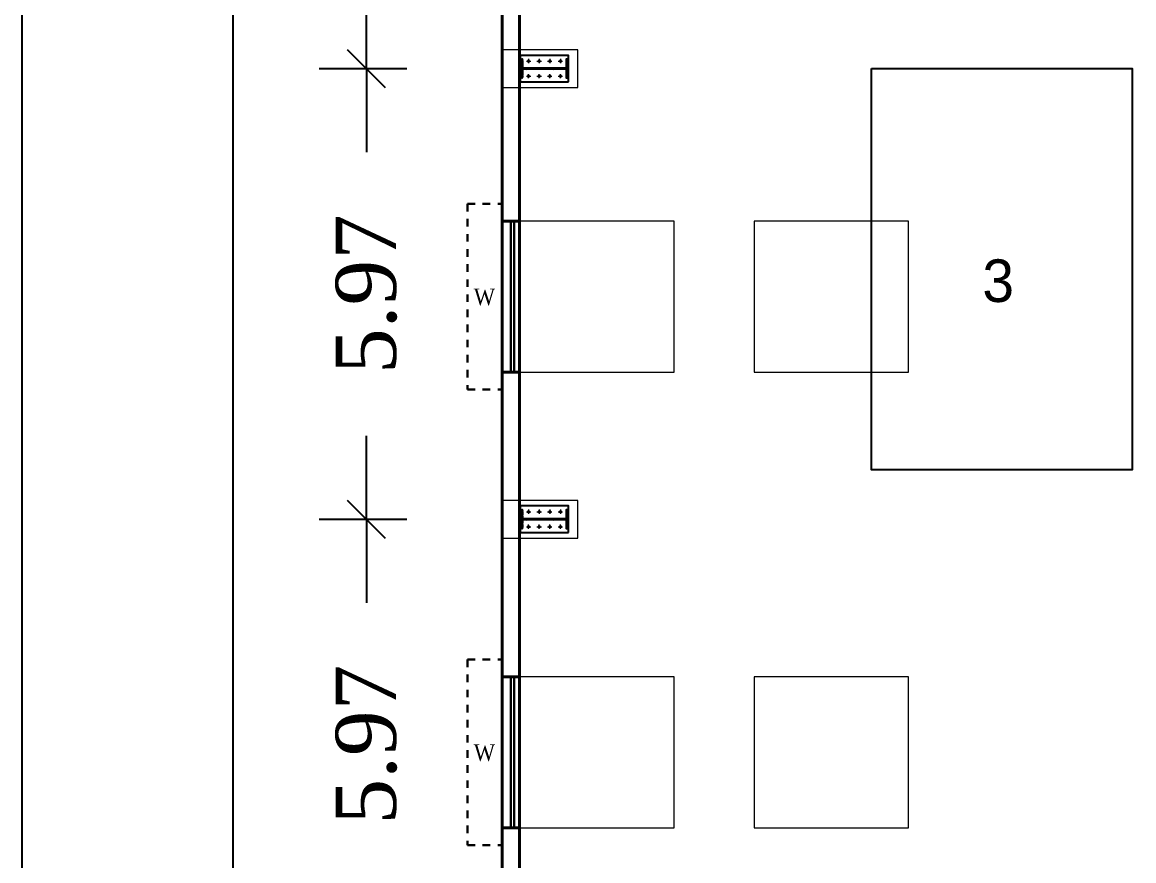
# Model space of a CAD drawing. Header units: metres. Extents: x 98347 to 98865, y -7394 to -7177.
# Drawn here: x 98526.76 to 98541.48, y -7365.95 to -7354.85 of the extents above; entities that cross this region are included whole.
import ezdxf

# ---------------------------------------------------------------- set-up
doc = ezdxf.new("R2010")
doc.units = ezdxf.units.M
doc.header["$LTSCALE"] = 0.5
doc.header["$MEASUREMENT"] = 0
doc.header["$PDMODE"] = 66
doc.linetypes.add('HIDDEN', pattern=[0.375, 0.25, -0.125])
doc.linetypes.add('PHANTOM2', pattern=[1.25, 0.625, -0.125, 0.125, -0.125, 0.125, -0.125])
doc.layers.get('0').update_dxf_attribs({"color": 30, "lineweight": 40})
for name, color, linetype in [('BLK_1_COVERED_AREA', 140, 'Continuous'), ('BLK_1_FLR_0_BLT_UP_AREA', 1, 'Continuous'), ('BLK_1_FLR_0_CARPET_AREA', 45, 'Continuous'), ('BLK_1_FLR_0_REGULAR_ROOM_1', 4, 'Continuous'), ('PDF2_Geometry', 7, 'Continuous')]:
    doc.layers.add(name, color=color, linetype=linetype)
for name, color, linetype, lineweight in [('BLK_1_FLR_0_ROOM_1_LIGHT_VENTILATION_1', 4, 'Continuous', 15), ('DIM', 5, 'Continuous', 25), ('STAIR', 120, 'HIDDEN', 30), ('TEXT', 11, 'Continuous', 30), ('WINDOW', 3, 'Continuous', 30), ('WORKSHOP_AREA', 5, 'Continuous', 25)]:
    doc.layers.add(name, color=color, linetype=linetype, lineweight=lineweight)
doc.styles.add('15', font='times.ttf', dxfattribs={"width": 0.9, "height": 1.5})
doc.styles.add('DIM', font='times.ttf')
doc.styles.get("Standard").update_dxf_attribs({"font": 'times.ttf'})
doc.styles.add('YS TEXT', font='GOTHIC.TTF', dxfattribs={"width": 0.8})
doc.dimstyles.new('Standard$0', dxfattribs={"dimtxt": 0.08, "dimasz": 0.05, "dimexe": 0.02, "dimexo": 0.05, "dimgap": 0.09, "dimtad": 0, "dimtih": 1, "dimtoh": 1, "dimzin": 0, "dimdsep": 46, "dimtxsty": 'Standard', "dimcen": 0.09, "dimclrd": 7, "dimclre": 7, "dimclrt": 7, "dimadec": 0, "dimazin": 0, "dimtfac": 1, "dimtofl": 0, "dimtmove": 0, "dimatfit": 3, "dimfxl": 0, "dimtolj": 1, "dimtzin": 0, "dimarcsym": 0})

# ---------------------------------------------------------------- blocks, each defined once
blk = doc.blocks.new('_Oblique')
at = {"color": 0, "linetype": 'ByBlock', "lineweight": -2}
blk.add_line((-0.5, -0.5), (0.5, 0.5), dxfattribs=at)
blk = doc.blocks.new('*D57')
at = {"layer": 'Defpoints', "color": 0}
for p in [(98531.32, -7361.428), (98532.355, -7361.428), (98532.355, -7367.394)]:
    blk.add_point(p, dxfattribs=at)
at = {"layer": 'DIM', "color": 4, "lineweight": -2}
for p, q in [((98531.855, -7361.428), (98530.695, -7361.428)), ((98531.32, -7361.428), (98531.32, -7362.532)), ((98531.32, -7367.394), (98531.32, -7366.29)), ((98531.855, -7367.394), (98530.695, -7367.394))]:
    blk.add_line(p, q, dxfattribs=at)
at = {"layer": 'DIM', "color": 4, "lineweight": -2, "xscale": 0.5, "yscale": 0.5, "zscale": 0.5}
for p, rotation in [((98531.32, -7361.428), 90), ((98531.32, -7367.394), 270)]:
    blk.add_blockref('_Oblique', p, dxfattribs=dict(at, rotation=rotation))
at = {"layer": 'DIM', "insert": (98531.32, -7364.411), "char_height": 0.8, "attachment_point": 5, "rotation": 90, "style": 'DIM'}
blk.add_mtext('\\A1;5.97', dxfattribs=at)
blk = doc.blocks.new('*D58')
at = {"layer": 'Defpoints', "color": 0}
for p in [(98531.32, -7355.462), (98532.355, -7355.462), (98532.355, -7361.428)]:
    blk.add_point(p, dxfattribs=at)
at = {"layer": 'DIM', "color": 4, "lineweight": -2}
for p, q in [((98531.855, -7355.462), (98530.695, -7355.462)), ((98531.32, -7355.462), (98531.32, -7356.566)), ((98531.32, -7361.428), (98531.32, -7360.324)), ((98531.855, -7361.428), (98530.695, -7361.428))]:
    blk.add_line(p, q, dxfattribs=at)
at = {"layer": 'DIM', "color": 4, "lineweight": -2, "xscale": 0.5, "yscale": 0.5, "zscale": 0.5}
for p, rotation in [((98531.32, -7355.462), 90), ((98531.32, -7361.428), 270)]:
    blk.add_blockref('_Oblique', p, dxfattribs=dict(at, rotation=rotation))
at = {"layer": 'DIM', "insert": (98531.32, -7358.445), "char_height": 0.8, "attachment_point": 5, "rotation": 90, "style": 'DIM'}
blk.add_mtext('\\A1;5.97', dxfattribs=at)
blk = doc.blocks.new('*D59')
at = {"layer": 'Defpoints', "color": 0}
for p in [(98531.32, -7349.495), (98532.355, -7349.495), (98532.355, -7355.462)]:
    blk.add_point(p, dxfattribs=at)
at = {"layer": 'DIM', "color": 4, "lineweight": -2}
for p, q in [((98531.855, -7349.495), (98530.695, -7349.495)), ((98531.32, -7349.495), (98531.32, -7350.599)), ((98531.32, -7355.462), (98531.32, -7354.358)), ((98531.855, -7355.462), (98530.695, -7355.462))]:
    blk.add_line(p, q, dxfattribs=at)
at = {"layer": 'DIM', "color": 4, "lineweight": -2, "xscale": 0.5, "yscale": 0.5, "zscale": 0.5}
for p, rotation in [((98531.32, -7349.495), 90), ((98531.32, -7355.462), 270)]:
    blk.add_blockref('_Oblique', p, dxfattribs=dict(at, rotation=rotation))
at = {"layer": 'DIM', "insert": (98531.32, -7352.478), "char_height": 0.8, "attachment_point": 5, "rotation": 90, "style": 'DIM'}
blk.add_mtext('\\A1;5.97', dxfattribs=at)
blk = doc.blocks.new('*D65')
at = {"layer": 'Defpoints', "color": 0}
for p in [(98529.558, -7319.127), (98530.592, -7319.127), (98530.592, -7374.012)]:
    blk.add_point(p, dxfattribs=at)
at = {"layer": 'DIM', "color": 4, "lineweight": -2}
for p, q in [((98530.092, -7319.127), (98528.933, -7319.127)), ((98529.558, -7319.127), (98529.558, -7344.394)), ((98529.558, -7374.012), (98529.558, -7348.745)), ((98530.092, -7374.012), (98528.933, -7374.012))]:
    blk.add_line(p, q, dxfattribs=at)
at = {"layer": 'DIM', "color": 4, "lineweight": -2, "xscale": 0.5, "yscale": 0.5, "zscale": 0.5}
for p, rotation in [((98529.558, -7319.127), 90), ((98529.558, -7374.012), 270)]:
    blk.add_blockref('_Oblique', p, dxfattribs=dict(at, rotation=rotation))
at = {"layer": 'DIM', "insert": (98529.558, -7346.57), "char_height": 0.8, "attachment_point": 5, "rotation": 90, "style": 'DIM'}
blk.add_mtext('\\A1;54.89', dxfattribs=at)

msp = doc.modelspace()

# ---------------------------------------------------------------- linework, layer by layer
for p, q in [((98533.119, -7374.012), (98533.119, -7319.012)), ((98533.349, -7373.782), (98533.349, -7319.242)), ((98533.349, -7357.48), (98533.119, -7357.48)), ((98533.349, -7359.48), (98533.119, -7359.48)), ((98533.349, -7363.514), (98533.119, -7363.514)), ((98533.349, -7365.514), (98533.119, -7365.514))]:
    msp.add_line(p, q)
at = {"layer": 'BLK_1_COVERED_AREA', "color": 140}
msp.add_lwpolyline([(98533.119, -7319.012), (98568.119, -7319.012), (98568.119, -7374.012), (98533.119, -7374.012)], close=True, dxfattribs=at)
at = {"layer": 'BLK_1_FLR_0_BLT_UP_AREA', "color": 45, "lineweight": 30}
msp.add_lwpolyline([(98533.119, -7319.012), (98568.119, -7319.012), (98568.119, -7374.012), (98533.119, -7374.012)], close=True, dxfattribs=at)
at = {"layer": 'BLK_1_FLR_0_CARPET_AREA', "color": 45, "lineweight": 0}
msp.add_lwpolyline([(98533.349, -7373.782), (98567.889, -7373.782), (98567.889, -7319.242), (98533.349, -7319.242)], close=True, dxfattribs=at)
at = {"layer": 'BLK_1_FLR_0_REGULAR_ROOM_1', "color": 4, "lineweight": 0}
msp.add_lwpolyline([(98533.349, -7373.782), (98567.889, -7373.782), (98567.889, -7319.242), (98533.349, -7319.242)], close=True, dxfattribs=at)
at = {"layer": 'BLK_1_FLR_0_ROOM_1_LIGHT_VENTILATION_1'}
for points in [[(98533.349, -7359.48), (98535.394, -7359.48), (98535.394, -7357.48), (98533.349, -7357.48)], [(98536.455, -7359.48), (98538.5, -7359.48), (98538.5, -7357.48), (98536.455, -7357.48)], [(98533.349, -7365.514), (98535.394, -7365.514), (98535.394, -7363.514), (98533.349, -7363.514)], [(98536.455, -7365.514), (98538.5, -7365.514), (98538.5, -7363.514), (98536.455, -7363.514)]]:
    msp.add_lwpolyline(points, close=True, dxfattribs=at)
at = {"layer": 'DIM'}
for points in [[(98526.763, -7378.344), (98526.763, -7293.473), (98646.794, -7293.473), (98646.794, -7378.344)], [(98538.007, -7355.458), (98541.46, -7355.458), (98541.46, -7360.772), (98538.007, -7360.772)]]:
    msp.add_lwpolyline(points, close=True, dxfattribs=at)
at = {"layer": 'PDF2_Geometry', "lineweight": 20}
for points in [[(98534.12, -7355.711), (98534.12, -7355.212), (98533.119, -7355.212), (98533.119, -7355.711)], [(98534.12, -7361.677), (98534.12, -7361.179), (98533.119, -7361.179), (98533.119, -7361.677)]]:
    msp.add_lwpolyline(points, close=True, dxfattribs=at)
at = {"layer": 'PDF2_Geometry', "lineweight": 25}
for points in [[(98533.996, -7355.634), (98533.996, -7355.285), (98533.358, -7355.285), (98533.358, -7355.634)], [(98533.387, -7355.583), (98533.387, -7355.336), (98533.379, -7355.336), (98533.379, -7355.583)], [(98533.979, -7355.583), (98533.979, -7355.336), (98533.967, -7355.336), (98533.967, -7355.583)], [(98533.966, -7355.464), (98533.966, -7355.455), (98533.387, -7355.455), (98533.387, -7355.464)], [(98533.996, -7361.6), (98533.996, -7361.251), (98533.358, -7361.251), (98533.358, -7361.6)], [(98533.387, -7361.549), (98533.387, -7361.302), (98533.379, -7361.302), (98533.379, -7361.549)], [(98533.979, -7361.549), (98533.979, -7361.302), (98533.967, -7361.302), (98533.967, -7361.549)], [(98533.966, -7361.43), (98533.966, -7361.422), (98533.387, -7361.422), (98533.387, -7361.43)]]:
    msp.add_lwpolyline(points, close=True, dxfattribs=at)
at = {"layer": 'PDF2_Geometry', "lineweight": 5}
for points in [[(98533.374, -7355.34), (98533.378, -7355.344)], [(98533.374, -7355.349), (98533.378, -7355.353)], [(98533.374, -7355.357), (98533.378, -7355.361)], [(98533.374, -7355.366), (98533.378, -7355.37)], [(98533.378, -7355.336), (98533.378, -7355.332)], [(98533.387, -7355.336), (98533.396, -7355.344)], [(98533.387, -7355.344), (98533.396, -7355.353)], [(98533.387, -7355.357), (98533.396, -7355.361)], [(98533.387, -7355.366), (98533.396, -7355.37)], [(98533.442, -7355.361), (98533.497, -7355.361)], [(98533.455, -7355.366), (98533.472, -7355.349), (98533.455, -7355.361)], [(98533.455, -7355.357), (98533.464, -7355.349)], [(98533.481, -7355.353), (98533.459, -7355.37), (98533.476, -7355.349)], [(98533.468, -7355.374), (98533.481, -7355.357), (98533.464, -7355.37)], [(98533.468, -7355.332), (98533.468, -7355.387)], [(98533.472, -7355.374), (98533.481, -7355.366)], [(98533.579, -7355.361), (98533.638, -7355.361)], [(98533.596, -7355.366), (98533.612, -7355.349)], [(98533.596, -7355.361), (98533.608, -7355.349)], [(98533.596, -7355.357), (98533.604, -7355.349)], [(98533.617, -7355.353), (98533.6, -7355.37), (98533.617, -7355.349)], [(98533.608, -7355.374), (98533.621, -7355.357), (98533.604, -7355.37)], [(98533.608, -7355.332), (98533.608, -7355.387)], [(98533.612, -7355.374), (98533.621, -7355.366)], [(98533.719, -7355.361), (98533.775, -7355.361)], [(98533.736, -7355.366), (98533.753, -7355.349)], [(98533.736, -7355.361), (98533.749, -7355.349)], [(98533.736, -7355.357), (98533.744, -7355.349)], [(98533.758, -7355.353), (98533.74, -7355.37), (98533.758, -7355.349)], [(98533.749, -7355.374), (98533.762, -7355.357), (98533.744, -7355.37)], [(98533.749, -7355.332), (98533.749, -7355.387)], [(98533.753, -7355.374), (98533.762, -7355.366)], [(98533.859, -7355.361), (98533.915, -7355.361)], [(98533.877, -7355.37), (98533.894, -7355.349), (98533.877, -7355.366)], [(98533.877, -7355.361), (98533.89, -7355.349)], [(98533.877, -7355.357), (98533.886, -7355.349)], [(98533.881, -7355.37), (98533.898, -7355.353)], [(98533.886, -7355.374), (98533.903, -7355.357)], [(98533.886, -7355.37), (98533.898, -7355.357)], [(98533.89, -7355.332), (98533.89, -7355.387)], [(98533.894, -7355.374), (98533.898, -7355.366)], [(98533.962, -7355.34), (98533.966, -7355.344)], [(98533.962, -7355.349), (98533.966, -7355.353)], [(98533.962, -7355.357), (98533.966, -7355.361)], [(98533.962, -7355.366), (98533.966, -7355.37)], [(98533.979, -7355.336), (98533.983, -7355.34)], [(98533.979, -7355.344), (98533.983, -7355.349)], [(98533.979, -7355.353), (98533.983, -7355.357)], [(98533.979, -7355.361), (98533.983, -7355.366)], [(98533.979, -7355.37), (98533.983, -7355.374)], [(98533.596, -7355.459), (98533.344, -7355.459)], [(98533.374, -7355.374), (98533.378, -7355.379)], [(98533.374, -7355.383), (98533.378, -7355.391)], [(98533.374, -7355.391), (98533.378, -7355.4)], [(98533.374, -7355.404), (98533.378, -7355.408)], [(98533.374, -7355.413), (98533.378, -7355.417)], [(98533.374, -7355.421), (98533.378, -7355.425)], [(98533.374, -7355.43), (98533.378, -7355.434)], [(98533.374, -7355.438), (98533.378, -7355.442)], [(98533.374, -7355.447), (98533.378, -7355.451)], [(98533.374, -7355.455), (98533.378, -7355.459)], [(98533.374, -7355.464), (98533.378, -7355.468)], [(98533.374, -7355.472), (98533.378, -7355.476)], [(98533.374, -7355.481), (98533.378, -7355.485)], [(98533.374, -7355.489), (98533.378, -7355.493)], [(98533.374, -7355.498), (98533.378, -7355.506)], [(98533.374, -7355.506), (98533.378, -7355.515)], [(98533.374, -7355.515), (98533.378, -7355.523)], [(98533.387, -7355.374), (98533.396, -7355.379)], [(98533.387, -7355.383), (98533.396, -7355.387)], [(98533.387, -7355.391), (98533.396, -7355.396)], [(98533.387, -7355.4), (98533.396, -7355.404)], [(98533.387, -7355.408), (98533.396, -7355.413)], [(98533.387, -7355.417), (98533.396, -7355.421)], [(98533.387, -7355.425), (98533.396, -7355.43)], [(98533.387, -7355.434), (98533.396, -7355.438)], [(98533.387, -7355.442), (98533.396, -7355.447)], [(98533.396, -7355.468), (98533.391, -7355.464), (98533.387, -7355.468), (98533.396, -7355.476)], [(98533.387, -7355.481), (98533.396, -7355.485)], [(98533.387, -7355.489), (98533.396, -7355.493)], [(98533.387, -7355.498), (98533.396, -7355.502)], [(98533.387, -7355.506), (98533.396, -7355.511)], [(98533.387, -7355.515), (98533.396, -7355.519)], [(98533.396, -7355.451), (98533.4, -7355.455)], [(98533.396, -7355.472), (98533.4, -7355.464)], [(98533.404, -7355.451), (98533.409, -7355.455)], [(98533.404, -7355.472), (98533.409, -7355.464)], [(98533.413, -7355.451), (98533.417, -7355.455)], [(98533.413, -7355.472), (98533.417, -7355.464)], [(98533.421, -7355.451), (98533.426, -7355.455)], [(98533.421, -7355.472), (98533.426, -7355.464)], [(98533.43, -7355.451), (98533.434, -7355.455)], [(98533.43, -7355.472), (98533.434, -7355.464)], [(98533.438, -7355.451), (98533.447, -7355.455)], [(98533.438, -7355.472), (98533.447, -7355.464)], [(98533.447, -7355.451), (98533.455, -7355.455)], [(98533.447, -7355.472), (98533.455, -7355.464)], [(98533.459, -7355.451), (98533.464, -7355.455)], [(98533.459, -7355.472), (98533.464, -7355.464)], [(98533.468, -7355.451), (98533.472, -7355.455)], [(98533.468, -7355.472), (98533.472, -7355.464)], [(98533.476, -7355.451), (98533.481, -7355.455)], [(98533.476, -7355.472), (98533.481, -7355.464)], [(98533.485, -7355.451), (98533.489, -7355.455)], [(98533.485, -7355.472), (98533.489, -7355.464)], [(98533.493, -7355.451), (98533.497, -7355.455)], [(98533.493, -7355.472), (98533.497, -7355.464)], [(98533.502, -7355.451), (98533.506, -7355.455)], [(98533.502, -7355.472), (98533.506, -7355.464)], [(98533.51, -7355.451), (98533.515, -7355.455)], [(98533.51, -7355.472), (98533.515, -7355.464)], [(98533.519, -7355.451), (98533.524, -7355.455)], [(98533.519, -7355.472), (98533.524, -7355.464)], [(98533.528, -7355.451), (98533.532, -7355.455)], [(98533.528, -7355.472), (98533.532, -7355.464)], [(98533.536, -7355.451), (98533.541, -7355.455)], [(98533.536, -7355.472), (98533.541, -7355.464)], [(98533.545, -7355.451), (98533.549, -7355.455)], [(98533.545, -7355.472), (98533.549, -7355.464)], [(98533.553, -7355.451), (98533.558, -7355.455)], [(98533.553, -7355.472), (98533.558, -7355.464)], [(98533.562, -7355.451), (98533.57, -7355.455)], [(98533.562, -7355.472), (98533.57, -7355.464)], [(98533.57, -7355.451), (98533.579, -7355.455)], [(98533.57, -7355.472), (98533.579, -7355.464)], [(98533.583, -7355.451), (98533.587, -7355.455)], [(98533.583, -7355.472), (98533.587, -7355.464)], [(98533.591, -7355.451), (98533.596, -7355.455)], [(98533.591, -7355.472), (98533.596, -7355.464)], [(98533.6, -7355.451), (98533.604, -7355.455)], [(98533.6, -7355.472), (98533.604, -7355.464)], [(98533.608, -7355.451), (98533.612, -7355.455)], [(98533.608, -7355.472), (98533.612, -7355.464)], [(98533.617, -7355.451), (98533.621, -7355.455)], [(98533.617, -7355.472), (98533.617, -7355.468), (98533.621, -7355.464)], [(98533.625, -7355.451), (98533.63, -7355.455)], [(98533.625, -7355.472), (98533.63, -7355.464)], [(98533.634, -7355.451), (98533.638, -7355.455)], [(98533.634, -7355.472), (98533.638, -7355.464)], [(98533.643, -7355.451), (98533.647, -7355.455)], [(98533.643, -7355.472), (98533.647, -7355.464)], [(98533.651, -7355.451), (98533.656, -7355.455)], [(98533.651, -7355.472), (98533.656, -7355.464)], [(98533.66, -7355.451), (98533.664, -7355.455)], [(98533.66, -7355.472), (98533.664, -7355.464)], [(98533.668, -7355.451), (98533.673, -7355.455)], [(98533.668, -7355.472), (98533.673, -7355.464)], [(98533.677, -7355.451), (98533.685, -7355.455)], [(98533.677, -7355.472), (98533.685, -7355.464)], [(98533.685, -7355.451), (98533.694, -7355.455)], [(98533.685, -7355.472), (98533.694, -7355.464)], [(98533.694, -7355.451), (98533.702, -7355.455)], [(98533.694, -7355.472), (98533.702, -7355.464)], [(98533.706, -7355.451), (98533.711, -7355.455)], [(98533.706, -7355.472), (98533.711, -7355.464)], [(98533.715, -7355.451), (98533.719, -7355.455)], [(98533.715, -7355.472), (98533.719, -7355.464)], [(98533.723, -7355.451), (98533.727, -7355.455)], [(98533.723, -7355.472), (98533.727, -7355.464)], [(98533.732, -7355.451), (98533.736, -7355.455)], [(98533.732, -7355.472), (98533.736, -7355.464)], [(98533.74, -7355.451), (98533.744, -7355.455)], [(98533.74, -7355.472), (98533.744, -7355.464)], [(98533.749, -7355.451), (98533.753, -7355.455)], [(98533.749, -7355.472), (98533.753, -7355.464)], [(98533.758, -7355.451), (98533.762, -7355.455)], [(98533.758, -7355.472), (98533.762, -7355.464)], [(98533.766, -7355.451), (98533.771, -7355.455)], [(98533.766, -7355.472), (98533.771, -7355.464)], [(98533.775, -7355.451), (98533.779, -7355.455)], [(98533.775, -7355.472), (98533.779, -7355.464)], [(98533.783, -7355.451), (98533.788, -7355.455)], [(98533.783, -7355.472), (98533.788, -7355.464)], [(98533.792, -7355.451), (98533.796, -7355.455)], [(98533.792, -7355.472), (98533.796, -7355.464)], [(98533.8, -7355.451), (98533.809, -7355.455)], [(98533.8, -7355.472), (98533.809, -7355.464)], [(98533.809, -7355.451), (98533.817, -7355.455)], [(98533.809, -7355.472), (98533.817, -7355.464)], [(98533.821, -7355.451), (98533.826, -7355.455)], [(98533.821, -7355.472), (98533.826, -7355.464)], [(98533.83, -7355.451), (98533.834, -7355.455)], [(98533.83, -7355.472), (98533.834, -7355.464)], [(98533.838, -7355.451), (98533.843, -7355.455)], [(98533.838, -7355.472), (98533.843, -7355.464)], [(98533.847, -7355.451), (98533.851, -7355.455)], [(98533.847, -7355.472), (98533.851, -7355.464)], [(98533.855, -7355.451), (98533.859, -7355.455)], [(98533.855, -7355.472), (98533.859, -7355.464)], [(98533.864, -7355.451), (98533.868, -7355.455)], [(98533.864, -7355.472), (98533.868, -7355.464)], [(98533.872, -7355.451), (98533.877, -7355.455)], [(98533.872, -7355.472), (98533.877, -7355.464)], [(98533.881, -7355.451), (98533.886, -7355.455)], [(98533.881, -7355.472), (98533.886, -7355.464)], [(98533.89, -7355.451), (98533.894, -7355.455)], [(98533.89, -7355.472), (98533.894, -7355.464)], [(98533.898, -7355.451), (98533.903, -7355.455)], [(98533.898, -7355.472), (98533.903, -7355.464)], [(98533.907, -7355.451), (98533.911, -7355.455)], [(98533.907, -7355.472), (98533.911, -7355.464)], [(98533.915, -7355.451), (98533.92, -7355.455)], [(98533.915, -7355.472), (98533.92, -7355.464)], [(98533.924, -7355.451), (98533.932, -7355.455)], [(98533.924, -7355.472), (98533.932, -7355.464)], [(98533.932, -7355.451), (98533.941, -7355.455)], [(98533.932, -7355.472), (98533.941, -7355.464)], [(98533.945, -7355.451), (98533.949, -7355.455)], [(98533.945, -7355.472), (98533.949, -7355.464)], [(98533.953, -7355.451), (98533.958, -7355.455)], [(98533.953, -7355.472), (98533.958, -7355.464)], [(98533.962, -7355.374), (98533.966, -7355.379)], [(98533.962, -7355.383), (98533.966, -7355.387)], [(98533.962, -7355.391), (98533.966, -7355.396)], [(98533.962, -7355.4), (98533.966, -7355.404)], [(98533.962, -7355.408), (98533.966, -7355.413)], [(98533.962, -7355.417), (98533.966, -7355.421)], [(98533.962, -7355.425), (98533.966, -7355.43)], [(98533.962, -7355.434), (98533.966, -7355.442)], [(98533.962, -7355.442), (98533.966, -7355.451)], [(98533.962, -7355.455), (98533.962, -7355.451), (98533.966, -7355.455)], [(98533.966, -7355.468), (98533.966, -7355.464), (98533.962, -7355.472), (98533.966, -7355.476)], [(98533.962, -7355.481), (98533.966, -7355.485)], [(98533.962, -7355.489), (98533.966, -7355.493)], [(98533.962, -7355.498), (98533.966, -7355.502)], [(98533.962, -7355.506), (98533.966, -7355.511)], [(98533.962, -7355.515), (98533.966, -7355.519)], [(98533.979, -7355.379), (98533.983, -7355.383)], [(98533.979, -7355.387), (98533.983, -7355.396)], [(98533.979, -7355.396), (98533.983, -7355.404)], [(98533.979, -7355.408), (98533.983, -7355.413)], [(98533.979, -7355.417), (98533.983, -7355.421)], [(98533.979, -7355.425), (98533.983, -7355.43)], [(98533.979, -7355.434), (98533.983, -7355.438)], [(98533.979, -7355.442), (98533.983, -7355.447)], [(98533.979, -7355.451), (98533.983, -7355.455)], [(98533.979, -7355.459), (98533.983, -7355.464)], [(98533.979, -7355.468), (98533.983, -7355.472)], [(98533.979, -7355.476), (98533.983, -7355.481)], [(98533.979, -7355.485), (98533.983, -7355.489)], [(98533.979, -7355.493), (98533.983, -7355.498)], [(98533.979, -7355.502), (98533.983, -7355.506)], [(98533.979, -7355.511), (98533.983, -7355.519)], [(98533.374, -7355.528), (98533.378, -7355.532)], [(98533.374, -7355.536), (98533.378, -7355.54)], [(98533.374, -7355.545), (98533.378, -7355.549)], [(98533.374, -7355.553), (98533.378, -7355.557)], [(98533.374, -7355.562), (98533.378, -7355.566)], [(98533.374, -7355.57), (98533.378, -7355.574)], [(98533.374, -7355.579), (98533.378, -7355.583)], [(98533.387, -7355.523), (98533.396, -7355.528)], [(98533.387, -7355.532), (98533.396, -7355.536)], [(98533.387, -7355.54), (98533.396, -7355.545)], [(98533.387, -7355.549), (98533.396, -7355.553)], [(98533.387, -7355.557), (98533.396, -7355.562)], [(98533.387, -7355.566), (98533.396, -7355.57)], [(98533.387, -7355.574), (98533.396, -7355.583)], [(98533.387, -7355.583), (98533.387, -7355.579)], [(98533.442, -7355.562), (98533.497, -7355.562)], [(98533.455, -7355.566), (98533.472, -7355.549), (98533.455, -7355.562)], [(98533.455, -7355.557), (98533.464, -7355.549)], [(98533.459, -7355.566), (98533.476, -7355.549)], [(98533.459, -7355.57), (98533.481, -7355.553)], [(98533.468, -7355.574), (98533.481, -7355.557), (98533.464, -7355.57)], [(98533.468, -7355.587), (98533.468, -7355.532)], [(98533.472, -7355.57), (98533.481, -7355.566)], [(98533.579, -7355.562), (98533.638, -7355.562)], [(98533.596, -7355.566), (98533.612, -7355.549)], [(98533.596, -7355.562), (98533.608, -7355.549)], [(98533.596, -7355.557), (98533.604, -7355.549)], [(98533.6, -7355.566), (98533.617, -7355.549)], [(98533.6, -7355.57), (98533.617, -7355.553)], [(98533.608, -7355.574), (98533.621, -7355.557), (98533.604, -7355.57)], [(98533.608, -7355.587), (98533.608, -7355.532)], [(98533.612, -7355.57), (98533.621, -7355.566)], [(98533.719, -7355.562), (98533.775, -7355.562)], [(98533.736, -7355.566), (98533.753, -7355.549)], [(98533.736, -7355.562), (98533.749, -7355.549)], [(98533.736, -7355.557), (98533.744, -7355.549)], [(98533.74, -7355.566), (98533.758, -7355.549)], [(98533.74, -7355.57), (98533.758, -7355.553)], [(98533.749, -7355.574), (98533.762, -7355.557), (98533.744, -7355.57)], [(98533.749, -7355.587), (98533.749, -7355.532)], [(98533.753, -7355.57), (98533.762, -7355.566)], [(98533.859, -7355.562), (98533.915, -7355.562)], [(98533.877, -7355.566), (98533.894, -7355.549), (98533.877, -7355.566)], [(98533.877, -7355.562), (98533.89, -7355.549)], [(98533.877, -7355.557), (98533.886, -7355.549)], [(98533.881, -7355.57), (98533.898, -7355.553)], [(98533.886, -7355.574), (98533.903, -7355.557)], [(98533.886, -7355.57), (98533.898, -7355.557)], [(98533.89, -7355.587), (98533.89, -7355.532)], [(98533.894, -7355.57), (98533.898, -7355.566)], [(98533.962, -7355.523), (98533.966, -7355.528)], [(98533.962, -7355.532), (98533.966, -7355.536)], [(98533.962, -7355.54), (98533.966, -7355.545)], [(98533.962, -7355.549), (98533.966, -7355.553)], [(98533.962, -7355.557), (98533.966, -7355.566)], [(98533.962, -7355.566), (98533.966, -7355.574)], [(98533.962, -7355.579), (98533.966, -7355.583)], [(98533.979, -7355.519), (98533.983, -7355.528)], [(98533.979, -7355.532), (98533.983, -7355.536)], [(98533.979, -7355.54), (98533.983, -7355.545)], [(98533.979, -7355.549), (98533.983, -7355.553)], [(98533.979, -7355.557), (98533.983, -7355.562)], [(98533.979, -7355.566), (98533.983, -7355.57)], [(98533.979, -7355.574), (98533.983, -7355.579)], [(98533.979, -7355.583), (98533.979, -7355.579)], [(98533.374, -7361.307), (98533.378, -7361.311)], [(98533.374, -7361.315), (98533.378, -7361.319)], [(98533.374, -7361.324), (98533.378, -7361.328)], [(98533.374, -7361.332), (98533.378, -7361.336)], [(98533.374, -7361.341), (98533.378, -7361.345)], [(98533.374, -7361.349), (98533.378, -7361.358)], [(98533.374, -7361.358), (98533.378, -7361.366)], [(98533.374, -7361.37), (98533.378, -7361.375)], [(98533.374, -7361.379), (98533.378, -7361.383)], [(98533.374, -7361.387), (98533.378, -7361.392)], [(98533.374, -7361.396), (98533.378, -7361.4)], [(98533.374, -7361.404), (98533.378, -7361.409)], [(98533.378, -7361.302), (98533.378, -7361.298)], [(98533.387, -7361.302), (98533.396, -7361.311)], [(98533.387, -7361.311), (98533.396, -7361.319)], [(98533.387, -7361.324), (98533.396, -7361.328)], [(98533.387, -7361.332), (98533.396, -7361.336)], [(98533.387, -7361.341), (98533.396, -7361.345)], [(98533.387, -7361.349), (98533.396, -7361.353)], [(98533.387, -7361.358), (98533.396, -7361.362)], [(98533.387, -7361.366), (98533.396, -7361.37)], [(98533.387, -7361.375), (98533.396, -7361.379)], [(98533.387, -7361.383), (98533.396, -7361.387)], [(98533.387, -7361.392), (98533.396, -7361.396)], [(98533.387, -7361.4), (98533.396, -7361.404)], [(98533.442, -7361.328), (98533.497, -7361.328)], [(98533.455, -7361.332), (98533.472, -7361.315), (98533.455, -7361.328)], [(98533.455, -7361.324), (98533.464, -7361.315)], [(98533.481, -7361.319), (98533.459, -7361.336), (98533.476, -7361.315)], [(98533.468, -7361.341), (98533.481, -7361.324), (98533.464, -7361.336)], [(98533.468, -7361.298), (98533.468, -7361.353)], [(98533.472, -7361.341), (98533.481, -7361.332)], [(98533.579, -7361.328), (98533.638, -7361.328)], [(98533.596, -7361.332), (98533.612, -7361.315)], [(98533.596, -7361.328), (98533.608, -7361.315)], [(98533.596, -7361.324), (98533.604, -7361.315)], [(98533.617, -7361.319), (98533.6, -7361.336), (98533.617, -7361.315)], [(98533.608, -7361.341), (98533.621, -7361.324), (98533.604, -7361.336)], [(98533.608, -7361.298), (98533.608, -7361.353)], [(98533.612, -7361.341), (98533.621, -7361.332)], [(98533.719, -7361.328), (98533.775, -7361.328)], [(98533.736, -7361.332), (98533.753, -7361.315)], [(98533.736, -7361.328), (98533.749, -7361.315)], [(98533.736, -7361.324), (98533.744, -7361.315)], [(98533.758, -7361.319), (98533.74, -7361.336), (98533.758, -7361.315)], [(98533.749, -7361.341), (98533.762, -7361.324), (98533.744, -7361.336)], [(98533.749, -7361.298), (98533.749, -7361.353)], [(98533.753, -7361.341), (98533.762, -7361.332)], [(98533.859, -7361.328), (98533.915, -7361.328)], [(98533.877, -7361.336), (98533.894, -7361.315), (98533.877, -7361.332)], [(98533.877, -7361.328), (98533.89, -7361.315)], [(98533.877, -7361.324), (98533.886, -7361.315)], [(98533.881, -7361.336), (98533.898, -7361.319)], [(98533.886, -7361.341), (98533.903, -7361.324)], [(98533.886, -7361.336), (98533.898, -7361.324)], [(98533.89, -7361.298), (98533.89, -7361.353)], [(98533.894, -7361.341), (98533.898, -7361.332)], [(98533.962, -7361.307), (98533.966, -7361.311)], [(98533.962, -7361.315), (98533.966, -7361.319)], [(98533.962, -7361.324), (98533.966, -7361.328)], [(98533.962, -7361.332), (98533.966, -7361.336)], [(98533.962, -7361.341), (98533.966, -7361.345)], [(98533.962, -7361.349), (98533.966, -7361.353)], [(98533.962, -7361.358), (98533.966, -7361.362)], [(98533.962, -7361.366), (98533.966, -7361.37)], [(98533.962, -7361.375), (98533.966, -7361.379)], [(98533.962, -7361.383), (98533.966, -7361.387)], [(98533.962, -7361.392), (98533.966, -7361.396)], [(98533.962, -7361.4), (98533.966, -7361.409)], [(98533.979, -7361.302), (98533.983, -7361.307)], [(98533.979, -7361.311), (98533.983, -7361.315)], [(98533.979, -7361.319), (98533.983, -7361.324)], [(98533.979, -7361.328), (98533.983, -7361.332)], [(98533.979, -7361.336), (98533.983, -7361.341)], [(98533.979, -7361.345), (98533.983, -7361.349)], [(98533.979, -7361.353), (98533.983, -7361.362)], [(98533.979, -7361.362), (98533.983, -7361.37)], [(98533.979, -7361.375), (98533.983, -7361.379)], [(98533.979, -7361.383), (98533.983, -7361.387)], [(98533.979, -7361.392), (98533.983, -7361.396)], [(98533.979, -7361.4), (98533.983, -7361.404)], [(98533.596, -7361.426), (98533.344, -7361.426)], [(98533.374, -7361.413), (98533.378, -7361.417)], [(98533.374, -7361.421), (98533.378, -7361.426)], [(98533.374, -7361.43), (98533.378, -7361.434)], [(98533.374, -7361.439), (98533.378, -7361.443)], [(98533.374, -7361.447), (98533.378, -7361.451)], [(98533.374, -7361.456), (98533.378, -7361.46)], [(98533.374, -7361.464), (98533.378, -7361.473)], [(98533.374, -7361.473), (98533.378, -7361.481)], [(98533.374, -7361.481), (98533.378, -7361.49)], [(98533.374, -7361.494), (98533.378, -7361.498)], [(98533.374, -7361.502), (98533.378, -7361.507)], [(98533.374, -7361.511), (98533.378, -7361.515)], [(98533.374, -7361.519), (98533.378, -7361.524)], [(98533.374, -7361.528), (98533.378, -7361.532)], [(98533.374, -7361.537), (98533.378, -7361.541)], [(98533.374, -7361.545), (98533.378, -7361.549)], [(98533.387, -7361.409), (98533.396, -7361.413)], [(98533.396, -7361.434), (98533.391, -7361.43), (98533.387, -7361.434), (98533.396, -7361.443)], [(98533.387, -7361.447), (98533.396, -7361.451)], [(98533.387, -7361.456), (98533.396, -7361.46)], [(98533.387, -7361.464), (98533.396, -7361.468)], [(98533.387, -7361.473), (98533.396, -7361.477)], [(98533.387, -7361.481), (98533.396, -7361.485)], [(98533.387, -7361.49), (98533.396, -7361.494)], [(98533.387, -7361.498), (98533.396, -7361.502)], [(98533.387, -7361.507), (98533.396, -7361.511)], [(98533.387, -7361.515), (98533.396, -7361.519)], [(98533.387, -7361.524), (98533.396, -7361.528)], [(98533.387, -7361.532), (98533.396, -7361.537)], [(98533.387, -7361.541), (98533.396, -7361.549)], [(98533.387, -7361.549), (98533.387, -7361.545)], [(98533.396, -7361.417), (98533.4, -7361.421)], [(98533.396, -7361.439), (98533.4, -7361.43)], [(98533.404, -7361.417), (98533.409, -7361.421)], [(98533.404, -7361.439), (98533.409, -7361.43)], [(98533.413, -7361.417), (98533.417, -7361.421)], [(98533.413, -7361.439), (98533.417, -7361.43)], [(98533.421, -7361.417), (98533.426, -7361.421)], [(98533.421, -7361.439), (98533.426, -7361.43)], [(98533.43, -7361.417), (98533.434, -7361.421)], [(98533.43, -7361.439), (98533.434, -7361.43)], [(98533.438, -7361.417), (98533.447, -7361.421)], [(98533.438, -7361.439), (98533.447, -7361.43)], [(98533.442, -7361.528), (98533.497, -7361.528)], [(98533.447, -7361.417), (98533.455, -7361.421)], [(98533.447, -7361.439), (98533.455, -7361.43)], [(98533.455, -7361.532), (98533.472, -7361.515), (98533.455, -7361.528)], [(98533.455, -7361.524), (98533.464, -7361.515)], [(98533.459, -7361.417), (98533.464, -7361.421)], [(98533.459, -7361.439), (98533.464, -7361.43)], [(98533.459, -7361.532), (98533.476, -7361.515)], [(98533.459, -7361.537), (98533.481, -7361.519)], [(98533.468, -7361.541), (98533.481, -7361.524), (98533.464, -7361.537)], [(98533.468, -7361.417), (98533.472, -7361.421)], [(98533.468, -7361.439), (98533.472, -7361.43)], [(98533.468, -7361.554), (98533.468, -7361.498)], [(98533.472, -7361.537), (98533.481, -7361.532)], [(98533.476, -7361.417), (98533.481, -7361.421)], [(98533.476, -7361.439), (98533.481, -7361.43)], [(98533.485, -7361.417), (98533.489, -7361.421)], [(98533.485, -7361.439), (98533.489, -7361.43)], [(98533.493, -7361.417), (98533.497, -7361.421)], [(98533.493, -7361.439), (98533.497, -7361.43)], [(98533.502, -7361.417), (98533.506, -7361.421)], [(98533.502, -7361.439), (98533.506, -7361.43)], [(98533.51, -7361.417), (98533.515, -7361.421)], [(98533.51, -7361.439), (98533.515, -7361.43)], [(98533.519, -7361.417), (98533.524, -7361.421)], [(98533.519, -7361.439), (98533.524, -7361.43)], [(98533.528, -7361.417), (98533.532, -7361.421)], [(98533.528, -7361.439), (98533.532, -7361.43)], [(98533.536, -7361.417), (98533.541, -7361.421)], [(98533.536, -7361.439), (98533.541, -7361.43)], [(98533.545, -7361.417), (98533.549, -7361.421)], [(98533.545, -7361.439), (98533.549, -7361.43)], [(98533.553, -7361.417), (98533.558, -7361.421)], [(98533.553, -7361.439), (98533.558, -7361.43)], [(98533.562, -7361.417), (98533.57, -7361.421)], [(98533.562, -7361.439), (98533.57, -7361.43)], [(98533.57, -7361.417), (98533.579, -7361.421)], [(98533.57, -7361.439), (98533.579, -7361.43)], [(98533.579, -7361.528), (98533.638, -7361.528)], [(98533.583, -7361.417), (98533.587, -7361.421)], [(98533.583, -7361.439), (98533.587, -7361.43)], [(98533.591, -7361.417), (98533.596, -7361.421)], [(98533.591, -7361.439), (98533.596, -7361.43)], [(98533.596, -7361.532), (98533.612, -7361.515)], [(98533.596, -7361.528), (98533.608, -7361.515)], [(98533.596, -7361.524), (98533.604, -7361.515)], [(98533.6, -7361.417), (98533.604, -7361.421)], [(98533.6, -7361.439), (98533.604, -7361.43)], [(98533.6, -7361.532), (98533.617, -7361.515)], [(98533.6, -7361.537), (98533.617, -7361.519)], [(98533.608, -7361.541), (98533.621, -7361.524), (98533.604, -7361.537)], [(98533.608, -7361.417), (98533.612, -7361.421)], [(98533.608, -7361.439), (98533.612, -7361.43)], [(98533.608, -7361.554), (98533.608, -7361.498)], [(98533.612, -7361.537), (98533.621, -7361.532)], [(98533.617, -7361.417), (98533.621, -7361.421)], [(98533.617, -7361.439), (98533.617, -7361.434), (98533.621, -7361.43)], [(98533.625, -7361.417), (98533.63, -7361.421)], [(98533.625, -7361.439), (98533.63, -7361.43)], [(98533.634, -7361.417), (98533.638, -7361.421)], [(98533.634, -7361.439), (98533.638, -7361.43)], [(98533.643, -7361.417), (98533.647, -7361.421)], [(98533.643, -7361.439), (98533.647, -7361.43)], [(98533.651, -7361.417), (98533.656, -7361.421)], [(98533.651, -7361.439), (98533.656, -7361.43)], [(98533.66, -7361.417), (98533.664, -7361.421)], [(98533.66, -7361.439), (98533.664, -7361.43)], [(98533.668, -7361.417), (98533.673, -7361.421)], [(98533.668, -7361.439), (98533.673, -7361.43)], [(98533.677, -7361.417), (98533.685, -7361.421)], [(98533.677, -7361.439), (98533.685, -7361.43)], [(98533.685, -7361.417), (98533.694, -7361.421)], [(98533.685, -7361.439), (98533.694, -7361.43)], [(98533.694, -7361.417), (98533.702, -7361.421)], [(98533.694, -7361.439), (98533.702, -7361.43)], [(98533.706, -7361.417), (98533.711, -7361.421)], [(98533.706, -7361.439), (98533.711, -7361.43)], [(98533.715, -7361.417), (98533.719, -7361.421)], [(98533.715, -7361.439), (98533.719, -7361.43)], [(98533.719, -7361.528), (98533.775, -7361.528)], [(98533.723, -7361.417), (98533.727, -7361.421)], [(98533.723, -7361.439), (98533.727, -7361.43)], [(98533.732, -7361.417), (98533.736, -7361.421)], [(98533.732, -7361.439), (98533.736, -7361.43)], [(98533.736, -7361.532), (98533.753, -7361.515)], [(98533.736, -7361.528), (98533.749, -7361.515)], [(98533.736, -7361.524), (98533.744, -7361.515)], [(98533.74, -7361.417), (98533.744, -7361.421)], [(98533.74, -7361.439), (98533.744, -7361.43)], [(98533.74, -7361.532), (98533.758, -7361.515)], [(98533.74, -7361.537), (98533.758, -7361.519)], [(98533.749, -7361.541), (98533.762, -7361.524), (98533.744, -7361.537)], [(98533.749, -7361.417), (98533.753, -7361.421)], [(98533.749, -7361.439), (98533.753, -7361.43)], [(98533.749, -7361.554), (98533.749, -7361.498)], [(98533.753, -7361.537), (98533.762, -7361.532)], [(98533.758, -7361.417), (98533.762, -7361.421)], [(98533.758, -7361.439), (98533.762, -7361.43)], [(98533.766, -7361.417), (98533.771, -7361.421)], [(98533.766, -7361.439), (98533.771, -7361.43)], [(98533.775, -7361.417), (98533.779, -7361.421)], [(98533.775, -7361.439), (98533.779, -7361.43)], [(98533.783, -7361.417), (98533.788, -7361.421)], [(98533.783, -7361.439), (98533.788, -7361.43)], [(98533.792, -7361.417), (98533.796, -7361.421)], [(98533.792, -7361.439), (98533.796, -7361.43)], [(98533.8, -7361.417), (98533.809, -7361.421)], [(98533.8, -7361.439), (98533.809, -7361.43)], [(98533.809, -7361.417), (98533.817, -7361.421)], [(98533.809, -7361.439), (98533.817, -7361.43)], [(98533.821, -7361.417), (98533.826, -7361.421)], [(98533.821, -7361.439), (98533.826, -7361.43)], [(98533.83, -7361.417), (98533.834, -7361.421)], [(98533.83, -7361.439), (98533.834, -7361.43)], [(98533.838, -7361.417), (98533.843, -7361.421)], [(98533.838, -7361.439), (98533.843, -7361.43)], [(98533.847, -7361.417), (98533.851, -7361.421)], [(98533.847, -7361.439), (98533.851, -7361.43)], [(98533.855, -7361.417), (98533.859, -7361.421)], [(98533.855, -7361.439), (98533.859, -7361.43)], [(98533.859, -7361.528), (98533.915, -7361.528)], [(98533.864, -7361.417), (98533.868, -7361.421)], [(98533.864, -7361.439), (98533.868, -7361.43)], [(98533.872, -7361.417), (98533.877, -7361.421)], [(98533.872, -7361.439), (98533.877, -7361.43)], [(98533.877, -7361.532), (98533.894, -7361.515), (98533.877, -7361.532)], [(98533.877, -7361.528), (98533.89, -7361.515)], [(98533.877, -7361.524), (98533.886, -7361.515)], [(98533.881, -7361.417), (98533.886, -7361.421)], [(98533.881, -7361.439), (98533.886, -7361.43)], [(98533.881, -7361.537), (98533.898, -7361.519)], [(98533.886, -7361.541), (98533.903, -7361.524)], [(98533.886, -7361.537), (98533.898, -7361.524)], [(98533.89, -7361.417), (98533.894, -7361.421)], [(98533.89, -7361.439), (98533.894, -7361.43)], [(98533.89, -7361.554), (98533.89, -7361.498)], [(98533.894, -7361.537), (98533.898, -7361.532)], [(98533.898, -7361.417), (98533.903, -7361.421)], [(98533.898, -7361.439), (98533.903, -7361.43)], [(98533.907, -7361.417), (98533.911, -7361.421)], [(98533.907, -7361.439), (98533.911, -7361.43)], [(98533.915, -7361.417), (98533.92, -7361.421)], [(98533.915, -7361.439), (98533.92, -7361.43)], [(98533.924, -7361.417), (98533.932, -7361.421)], [(98533.924, -7361.439), (98533.932, -7361.43)], [(98533.932, -7361.417), (98533.941, -7361.421)], [(98533.932, -7361.439), (98533.941, -7361.43)], [(98533.945, -7361.417), (98533.949, -7361.421)], [(98533.945, -7361.439), (98533.949, -7361.43)], [(98533.953, -7361.417), (98533.958, -7361.421)], [(98533.953, -7361.439), (98533.958, -7361.43)], [(98533.962, -7361.409), (98533.966, -7361.417)], [(98533.962, -7361.421), (98533.962, -7361.417), (98533.966, -7361.421)], [(98533.966, -7361.434), (98533.966, -7361.43), (98533.962, -7361.439), (98533.966, -7361.443)], [(98533.962, -7361.447), (98533.966, -7361.451)], [(98533.962, -7361.456), (98533.966, -7361.46)], [(98533.962, -7361.464), (98533.966, -7361.468)], [(98533.962, -7361.473), (98533.966, -7361.477)], [(98533.962, -7361.481), (98533.966, -7361.485)], [(98533.962, -7361.49), (98533.966, -7361.494)], [(98533.962, -7361.498), (98533.966, -7361.502)], [(98533.962, -7361.507), (98533.966, -7361.511)], [(98533.962, -7361.515), (98533.966, -7361.519)], [(98533.962, -7361.524), (98533.966, -7361.532)], [(98533.962, -7361.532), (98533.966, -7361.541)], [(98533.962, -7361.545), (98533.966, -7361.549)], [(98533.979, -7361.409), (98533.983, -7361.413)], [(98533.979, -7361.417), (98533.983, -7361.421)], [(98533.979, -7361.426), (98533.983, -7361.43)], [(98533.979, -7361.434), (98533.983, -7361.439)], [(98533.979, -7361.443), (98533.983, -7361.447)], [(98533.979, -7361.451), (98533.983, -7361.456)], [(98533.979, -7361.46), (98533.983, -7361.464)], [(98533.979, -7361.468), (98533.983, -7361.473)], [(98533.979, -7361.477), (98533.983, -7361.485)], [(98533.979, -7361.485), (98533.983, -7361.494)], [(98533.979, -7361.498), (98533.983, -7361.502)], [(98533.979, -7361.507), (98533.983, -7361.511)], [(98533.979, -7361.515), (98533.983, -7361.519)], [(98533.979, -7361.524), (98533.983, -7361.528)], [(98533.979, -7361.532), (98533.983, -7361.537)], [(98533.979, -7361.541), (98533.983, -7361.545)], [(98533.979, -7361.549), (98533.979, -7361.545)]]:
    msp.add_lwpolyline(points, dxfattribs=at)
for points in [[(98533.468, -7355.374), (98533.481, -7355.366), (98533.481, -7355.353), (98533.468, -7355.349), (98533.455, -7355.353), (98533.455, -7355.366)], [(98533.468, -7355.37), (98533.476, -7355.366), (98533.472, -7355.353), (98533.464, -7355.353), (98533.459, -7355.366)], [(98533.608, -7355.374), (98533.621, -7355.366), (98533.621, -7355.353), (98533.608, -7355.349), (98533.596, -7355.353), (98533.596, -7355.366)], [(98533.608, -7355.37), (98533.617, -7355.366), (98533.612, -7355.353), (98533.604, -7355.353), (98533.6, -7355.366)], [(98533.749, -7355.374), (98533.762, -7355.366), (98533.762, -7355.353), (98533.749, -7355.349), (98533.736, -7355.353), (98533.736, -7355.366)], [(98533.749, -7355.37), (98533.758, -7355.366), (98533.753, -7355.353), (98533.744, -7355.353), (98533.74, -7355.366)], [(98533.89, -7355.374), (98533.903, -7355.366), (98533.903, -7355.353), (98533.89, -7355.349), (98533.877, -7355.353), (98533.877, -7355.366)], [(98533.89, -7355.37), (98533.898, -7355.366), (98533.894, -7355.353), (98533.886, -7355.353), (98533.881, -7355.366)], [(98533.391, -7355.455), (98533.387, -7355.451)], [(98533.468, -7355.574), (98533.481, -7355.566), (98533.481, -7355.553), (98533.468, -7355.549), (98533.455, -7355.553), (98533.455, -7355.566)], [(98533.468, -7355.57), (98533.476, -7355.566), (98533.472, -7355.553), (98533.464, -7355.553), (98533.459, -7355.566)], [(98533.608, -7355.574), (98533.621, -7355.566), (98533.621, -7355.553), (98533.608, -7355.549), (98533.596, -7355.553), (98533.596, -7355.566)], [(98533.608, -7355.57), (98533.617, -7355.566), (98533.612, -7355.553), (98533.604, -7355.553), (98533.6, -7355.566)], [(98533.749, -7355.574), (98533.762, -7355.566), (98533.762, -7355.553), (98533.749, -7355.549), (98533.736, -7355.553), (98533.736, -7355.566)], [(98533.749, -7355.57), (98533.758, -7355.566), (98533.753, -7355.553), (98533.744, -7355.553), (98533.74, -7355.566)], [(98533.89, -7355.574), (98533.903, -7355.566), (98533.903, -7355.553), (98533.89, -7355.549), (98533.877, -7355.553), (98533.877, -7355.566)], [(98533.89, -7355.57), (98533.898, -7355.566), (98533.894, -7355.553), (98533.886, -7355.553), (98533.881, -7355.566)], [(98533.468, -7361.341), (98533.481, -7361.332), (98533.481, -7361.319), (98533.468, -7361.315), (98533.455, -7361.319), (98533.455, -7361.332)], [(98533.468, -7361.336), (98533.476, -7361.332), (98533.472, -7361.319), (98533.464, -7361.319), (98533.459, -7361.332)], [(98533.608, -7361.341), (98533.621, -7361.332), (98533.621, -7361.319), (98533.608, -7361.315), (98533.596, -7361.319), (98533.596, -7361.332)], [(98533.608, -7361.336), (98533.617, -7361.332), (98533.612, -7361.319), (98533.604, -7361.319), (98533.6, -7361.332)], [(98533.749, -7361.341), (98533.762, -7361.332), (98533.762, -7361.319), (98533.749, -7361.315), (98533.736, -7361.319), (98533.736, -7361.332)], [(98533.749, -7361.336), (98533.758, -7361.332), (98533.753, -7361.319), (98533.744, -7361.319), (98533.74, -7361.332)], [(98533.89, -7361.341), (98533.903, -7361.332), (98533.903, -7361.319), (98533.89, -7361.315), (98533.877, -7361.319), (98533.877, -7361.332)], [(98533.89, -7361.336), (98533.898, -7361.332), (98533.894, -7361.319), (98533.886, -7361.319), (98533.881, -7361.332)], [(98533.391, -7361.421), (98533.387, -7361.417)], [(98533.468, -7361.541), (98533.481, -7361.532), (98533.481, -7361.519), (98533.468, -7361.515), (98533.455, -7361.519), (98533.455, -7361.532)], [(98533.468, -7361.537), (98533.476, -7361.532), (98533.472, -7361.519), (98533.464, -7361.519), (98533.459, -7361.532)], [(98533.608, -7361.541), (98533.621, -7361.532), (98533.621, -7361.519), (98533.608, -7361.515), (98533.596, -7361.519), (98533.596, -7361.532)], [(98533.608, -7361.537), (98533.617, -7361.532), (98533.612, -7361.519), (98533.604, -7361.519), (98533.6, -7361.532)], [(98533.749, -7361.541), (98533.762, -7361.532), (98533.762, -7361.519), (98533.749, -7361.515), (98533.736, -7361.519), (98533.736, -7361.532)], [(98533.749, -7361.537), (98533.758, -7361.532), (98533.753, -7361.519), (98533.744, -7361.519), (98533.74, -7361.532)], [(98533.89, -7361.541), (98533.903, -7361.532), (98533.903, -7361.519), (98533.89, -7361.515), (98533.877, -7361.519), (98533.877, -7361.532)], [(98533.89, -7361.537), (98533.898, -7361.532), (98533.894, -7361.519), (98533.886, -7361.519), (98533.881, -7361.532)]]:
    msp.add_lwpolyline(points, close=True, dxfattribs=at)
at = {"layer": 'STAIR', "ltscale": 0.07}
for p, q in [((98532.659, -7357.25), (98532.659, -7359.71)), ((98532.659, -7357.25), (98533.119, -7357.25)), ((98532.659, -7359.71), (98533.119, -7359.71)), ((98532.659, -7363.284), (98532.659, -7365.744)), ((98532.659, -7363.284), (98533.119, -7363.284)), ((98532.659, -7365.744), (98533.119, -7365.744))]:
    msp.add_line(p, q, dxfattribs=at)
at = {"layer": 'WINDOW'}
for p, q in [((98533.119, -7357.48), (98533.119, -7359.48)), ((98533.234, -7359.48), (98533.234, -7357.48)), ((98533.278, -7359.48), (98533.278, -7357.48)), ((98533.349, -7359.48), (98533.349, -7357.48)), ((98533.119, -7363.514), (98533.119, -7365.514)), ((98533.234, -7365.514), (98533.234, -7363.514)), ((98533.278, -7365.514), (98533.278, -7363.514)), ((98533.349, -7365.514), (98533.349, -7363.514))]:
    msp.add_line(p, q, dxfattribs=at)
at = {"layer": 'WORKSHOP_AREA', "color": 45}
msp.add_lwpolyline([(98533.119, -7319.012), (98568.119, -7319.012), (98568.119, -7374.012), (98533.119, -7374.012)], close=True, dxfattribs=at)

# ---------------------------------------------------------------- texts
at = {"layer": 'TEXT', "linetype": 'PHANTOM2', "ltscale": 10, "style": 'YS TEXT'}
msp.add_text('3', height=0.564, dxfattribs=at).set_placement((98539.477, -7358.55))
at = {"layer": 'TEXT', "linetype": 'ByBlock', "ltscale": 3, "style": '15', "width": 0.9}
for p in [(98532.742, -7358.592), (98532.742, -7364.626)]:
    msp.add_text('W', height=0.22, dxfattribs=at).set_placement(p)

# ---------------------------------------------------------------- dimensions: what is measured, and where the dimension line sits
at = {"layer": 'DIM'}
for base, p1, p2, picture, middle in [((98529.557672582, -7319.127164311), (98530.592436325, -7374.012164311), (98530.592436325, -7319.127164311), '*D65', (98529.557672582, -7346.569664311)), ((98531.32, -7349.495), (98532.355, -7355.462), (98532.355, -7349.495), '*D59', (98531.32, -7352.478)), ((98531.32, -7355.462), (98532.355, -7361.428), (98532.355, -7355.462), '*D58', (98531.32, -7358.445)), ((98531.32, -7361.428), (98532.355, -7367.394), (98532.355, -7361.428), '*D57', (98531.32, -7364.411))]:
    dim = msp.add_linear_dim(base=base, p1=p1, p2=p2, angle=270, dimstyle='Standard$0', override={"dimscale": 10, "dimexe": 0.0625, "dimtih": 0, "dimtoh": 0, "dimpost": '\\X', "dimtxsty": 'DIM', "dimblk": 'Oblique', "dimcen": 0.15625, "dimclrd": 4, "dimclre": 4, "dimclrt": 256, "dimtix": 1, "dimtmove": 1, "dimfxl": 12, "dimfxlon": 1, "dimarcsym": 1}, dxfattribs=at)
    dim.commit()
    dim.dimension.update_dxf_attribs({"geometry": picture, "text_midpoint": middle})

doc.saveas('drawing.dxf')
